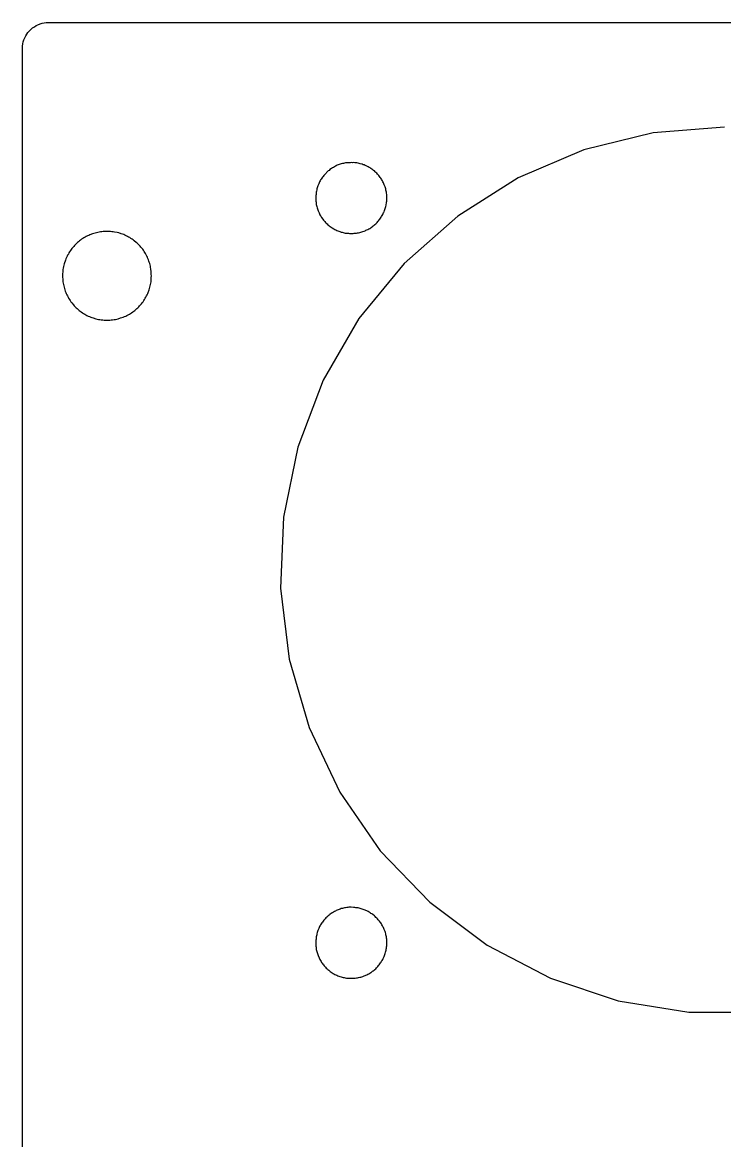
# Model space of a CAD drawing. Extents: x 14 to 160, y 773 to 1209.
# Drawn here: x 14 to 53.5, y 1145.8 to 1208.7 of the extents above; entities that cross this region are included whole.
import ezdxf

# ---------------------------------------------------------------- set-up
doc = ezdxf.new("R2010")
doc.units = 0

msp = doc.modelspace()

# ---------------------------------------------------------------- linework, layer by layer
at = {"layer": 'Bottom'}
for p, q in [((14.49802, 1208.265322), (14.586883, 1208.338258)), ((14.586883, 1208.338258), (14.68526, 1208.411113)), ((14.68526, 1208.411113), (14.783637, 1208.474475)), ((14.783637, 1208.474475), (14.888367, 1208.525181)), ((14.888367, 1208.525181), (15.002619, 1208.572723)), ((15.002619, 1208.572723), (15.116862, 1208.604445)), ((15.116862, 1208.604445), (15.231114, 1208.629758)), ((15.231114, 1208.629758), (15.351703, 1208.645578)), ((15.351703, 1208.645578), (15.4723, 1208.65507)), ((15.4723, 1208.65507), (158.38, 1208.65)), ((14.060089, 1207.558607), (14.101361, 1207.672692)), ((14.101361, 1207.672692), (14.148969, 1207.786785)), ((14.148969, 1207.786785), (14.199746, 1207.89137)), ((14.199746, 1207.89137), (14.263196, 1207.98961)), ((14.263196, 1207.98961), (14.326647, 1208.084686)), ((14.326647, 1208.084686), (14.409165, 1208.17659)), ((14.409165, 1208.17659), (14.49802, 1208.265322)), ((14.0124, 1207.21), (14.018899, 1207.324093)), ((14.012498, 963.051864), (14.0124, 1207.21)), ((14.018899, 1207.324093), (14.034742, 1207.444514)), ((14.034742, 1207.444514), (14.060089, 1207.558607)), ((53.4722, 1202.76), (49.46401, 1202.44309)), ((49.46401, 1202.44309), (45.5669, 1201.479672)), ((45.5669, 1201.479672), (41.86972, 1199.904612)), ((32.120736, 1200.734687), (32.054117, 1200.725195)), ((32.17785, 1200.750508), (32.120736, 1200.734687)), ((32.2413, 1200.76), (32.17785, 1200.750508)), ((32.307886, 1200.75351), (32.2413, 1200.76)), ((32.365, 1200.76), (32.307886, 1200.75351)), ((32.428481, 1200.760508), (32.365, 1200.76)), ((32.4951, 1200.77), (32.428481, 1200.760508)), ((32.5585, 1200.76), (32.49505, 1200.769492)), ((32.625049, 1200.76649), (32.5585, 1200.76)), ((32.6885, 1200.76), (32.625049, 1200.76649)), ((32.755156, 1200.75784), (32.6885, 1200.76)), ((32.809101, 1200.748348), (32.755156, 1200.75784)), ((32.87572, 1200.732528), (32.809101, 1200.748348)), ((32.932834, 1200.723035), (32.87572, 1200.732528)), ((31.194179, 1200.297478), (30.981551, 1200.085145)), ((31.241788, 1200.3292), (31.194179, 1200.297478)), ((31.292564, 1200.370414), (31.241788, 1200.3292)), ((31.387764, 1200.433777), (31.292564, 1200.370414)), ((31.438541, 1200.468663), (31.387764, 1200.433777)), ((31.495655, 1200.500384), (31.438541, 1200.468663)), ((31.543263, 1200.532106), (31.495655, 1200.500384)), ((31.600377, 1200.557419), (31.543263, 1200.532106)), ((31.647985, 1200.589141), (31.600377, 1200.557419)), ((31.705098, 1200.614453), (31.647985, 1200.589141)), ((31.762212, 1200.636602), (31.705098, 1200.614453)), ((31.819326, 1200.652422), (31.762212, 1200.636602)), ((31.876439, 1200.677734), (31.819326, 1200.652422)), ((31.933553, 1200.693555), (31.876439, 1200.677734)), ((31.997003, 1200.709375), (31.933553, 1200.693555)), ((32.054117, 1200.725195), (31.997003, 1200.709375)), ((32.996284, 1200.707215), (32.932834, 1200.723035)), ((33.110536, 1200.675493), (32.996284, 1200.707215)), ((33.16765, 1200.650181), (33.110536, 1200.675493)), ((33.224763, 1200.634361), (33.16765, 1200.650181)), ((33.281877, 1200.612212), (33.224763, 1200.634361)), ((33.338991, 1200.5869), (33.281877, 1200.612212)), ((33.396104, 1200.555178), (33.338991, 1200.5869)), ((33.443712, 1200.529865), (33.396104, 1200.555178)), ((33.500826, 1200.498143), (33.443712, 1200.529865)), ((33.548434, 1200.466422), (33.500826, 1200.498143)), ((33.599211, 1200.431536), (33.548434, 1200.466422)), ((33.656324, 1200.399814), (33.599211, 1200.431536)), ((33.697596, 1200.368092), (33.656324, 1200.399814)), ((33.745204, 1200.326878), (33.697596, 1200.368092)), ((33.792812, 1200.295156), (33.745204, 1200.326878)), ((33.843589, 1200.253942), (33.792812, 1200.295156)), ((33.881692, 1200.212728), (33.843589, 1200.253942)), ((33.922963, 1200.171514), (33.881692, 1200.212728)), ((33.964234, 1200.123972), (33.922963, 1200.171514)), ((34.005506, 1200.082758), (33.964234, 1200.123972)), ((30.667305, 1199.57492), (30.616528, 1199.460827)), ((30.689484, 1199.631954), (30.667305, 1199.57492)), ((30.714832, 1199.688988), (30.689484, 1199.631954)), ((30.746597, 1199.73653), (30.714832, 1199.688988)), ((30.771945, 1199.793565), (30.746597, 1199.73653)), ((30.803711, 1199.841107), (30.771945, 1199.793565)), ((30.835477, 1199.891813), (30.803711, 1199.841107)), ((30.876748, 1199.939355), (30.835477, 1199.891813)), ((30.908514, 1199.990061), (30.876748, 1199.939355)), ((30.949785, 1200.037603), (30.908514, 1199.990061)), ((30.981551, 1200.085145), (30.949785, 1200.037603)), ((34.046777, 1200.035216), (34.005506, 1200.082758)), ((34.078543, 1199.987674), (34.046777, 1200.035216)), ((34.119814, 1199.936968), (34.078543, 1199.987674)), ((34.15158, 1199.889426), (34.119814, 1199.936968)), ((34.183346, 1199.838719), (34.15158, 1199.889426)), ((34.215112, 1199.791177), (34.183346, 1199.838719)), ((34.250046, 1199.734143), (34.215112, 1199.791177)), ((34.272307, 1199.686601), (34.250046, 1199.734143)), ((34.297654, 1199.629567), (34.272307, 1199.686601)), ((34.32942, 1199.572532), (34.297654, 1199.629567)), ((34.345263, 1199.515498), (34.32942, 1199.572532)), ((34.396039, 1199.401413), (34.345263, 1199.515498)), ((41.86972, 1199.904612), (38.47403, 1197.762282)), ((30.5021, 1198.85), (30.495601, 1198.786637)), ((30.511562, 1198.982387), (30.502057, 1198.919025)), ((30.502057, 1198.919025), (30.5021, 1198.85)), ((30.521068, 1199.048914), (30.511562, 1198.982387)), ((30.527567, 1199.102784), (30.521068, 1199.048914)), ((30.537073, 1199.169311), (30.527567, 1199.102784)), ((30.552915, 1199.226345), (30.537073, 1199.169311)), ((30.559414, 1199.289707), (30.552915, 1199.226345)), ((30.584762, 1199.346742), (30.559414, 1199.289707)), ((30.616528, 1199.460827), (30.584762, 1199.346742)), ((34.427805, 1199.28732), (34.396039, 1199.401413)), ((34.443647, 1199.223958), (34.427805, 1199.28732)), ((34.453153, 1199.166923), (34.443647, 1199.223958)), ((34.468995, 1199.100397), (34.453153, 1199.166923)), ((34.475495, 1199.046527), (34.468995, 1199.100397)), ((34.485, 1198.98), (34.475495, 1199.046527)), ((34.485001, 1198.916526), (34.485, 1198.98)), ((34.4915, 1198.85), (34.485001, 1198.916526)), ((34.491488, 1198.672636), (34.4915, 1198.85)), ((30.495601, 1198.786637), (30.4956, 1198.72)), ((30.4956, 1198.72), (30.502099, 1198.662966)), ((30.502099, 1198.662966), (30.5021, 1198.6)), ((30.5021, 1198.6), (30.511605, 1198.533473)), ((30.511605, 1198.533473), (30.521111, 1198.470111)), ((30.521111, 1198.470111), (30.52761, 1198.413077)), ((30.52761, 1198.413077), (30.543453, 1198.34655)), ((30.543453, 1198.34655), (30.559295, 1198.289516)), ((30.559295, 1198.289516), (30.575137, 1198.226153)), ((30.575137, 1198.226153), (30.594148, 1198.169119)), ((34.402202, 1198.184704), (34.433968, 1198.298789)), ((34.433968, 1198.298789), (34.452979, 1198.365315)), ((34.452979, 1198.365315), (34.459478, 1198.419186)), ((34.459478, 1198.419186), (34.468984, 1198.485712)), ((34.468984, 1198.485712), (34.475483, 1198.549075)), ((34.475483, 1198.549075), (34.484988, 1198.606109)), ((34.484988, 1198.606109), (34.491488, 1198.672636)), ((30.594148, 1198.169119), (30.60999, 1198.112085)), ((30.60999, 1198.112085), (30.632251, 1198.055051)), ((30.632251, 1198.055051), (30.683027, 1197.940966)), ((30.683027, 1197.940966), (30.705207, 1197.883931)), ((30.705207, 1197.883931), (30.730554, 1197.836389)), ((30.730554, 1197.836389), (30.76232, 1197.779355)), ((30.76232, 1197.779355), (30.797255, 1197.731813)), ((30.797255, 1197.731813), (30.829021, 1197.681107)), ((30.829021, 1197.681107), (30.892471, 1197.586039)), ((30.892471, 1197.586039), (30.933742, 1197.535332)), ((34.069026, 1197.544589), (34.10396, 1197.592131)), ((34.10396, 1197.592131), (34.135726, 1197.642837)), ((34.135726, 1197.642837), (34.176997, 1197.69038)), ((34.176997, 1197.69038), (34.199177, 1197.737922)), ((34.199177, 1197.737922), (34.230942, 1197.794956)), ((34.230942, 1197.794956), (34.265877, 1197.845662)), ((34.265877, 1197.845662), (34.288137, 1197.902696)), ((34.288137, 1197.902696), (34.313485, 1197.959731)), ((34.313485, 1197.959731), (34.338833, 1198.007273)), ((34.338833, 1198.007273), (34.361012, 1198.064307)), ((34.361012, 1198.064307), (34.38636, 1198.121341)), ((34.38636, 1198.121341), (34.402202, 1198.184704)), ((38.47403, 1197.762282), (35.45916, 1195.100212)), ((30.933742, 1197.535332), (30.965508, 1197.48779)), ((30.965508, 1197.48779), (31.00678, 1197.446576)), ((31.00678, 1197.446576), (31.048051, 1197.399034)), ((31.048051, 1197.399034), (31.089322, 1197.35782)), ((31.089322, 1197.35782), (31.13693, 1197.316606)), ((31.13693, 1197.316606), (31.178202, 1197.275392)), ((31.178202, 1197.275392), (31.22581, 1197.237342)), ((31.22581, 1197.237342), (31.276587, 1197.196128)), ((31.276587, 1197.196128), (31.314689, 1197.164406)), ((31.314689, 1197.164406), (31.371803, 1197.12952)), ((31.371803, 1197.12952), (31.42258, 1197.097799)), ((31.42258, 1197.097799), (31.517788, 1197.034436)), ((31.517788, 1197.034436), (31.574902, 1196.99955)), ((31.574902, 1196.99955), (31.632015, 1196.977402)), ((31.632015, 1196.977402), (31.682792, 1196.952089)), ((33.266023, 1196.936034), (33.313631, 1196.961346)), ((33.313631, 1196.961346), (33.370745, 1196.983495)), ((33.370745, 1196.983495), (33.427858, 1197.008807)), ((33.427858, 1197.008807), (33.475467, 1197.040529)), ((33.475467, 1197.040529), (33.53258, 1197.065842)), ((33.53258, 1197.065842), (33.583357, 1197.097563)), ((33.583357, 1197.097563), (33.630965, 1197.138777)), ((33.630965, 1197.138777), (33.678573, 1197.170499)), ((33.678573, 1197.170499), (33.72935, 1197.202221)), ((33.72935, 1197.202221), (33.776958, 1197.243435)), ((33.776958, 1197.243435), (33.818229, 1197.284649)), ((33.818229, 1197.284649), (33.865838, 1197.325863)), ((33.865838, 1197.325863), (33.907109, 1197.367077)), ((33.907109, 1197.367077), (33.94838, 1197.405127)), ((33.94838, 1197.405127), (33.989652, 1197.455833)), ((33.989652, 1197.455833), (34.027754, 1197.497047)), ((34.027754, 1197.497047), (34.069026, 1197.544589)), ((17.220886, 1196.363629), (17.163772, 1196.312923)), ((17.284337, 1196.404843), (17.220886, 1196.363629)), ((17.34145, 1196.452385), (17.284337, 1196.404843)), ((17.408069, 1196.493599), (17.34145, 1196.452385)), ((17.47152, 1196.534813), (17.408069, 1196.493599)), ((17.538139, 1196.566535), (17.47152, 1196.534813)), ((17.601589, 1196.607749), (17.538139, 1196.566535)), ((17.668208, 1196.639471), (17.601589, 1196.607749)), ((17.741164, 1196.671193), (17.668208, 1196.639471)), ((17.804614, 1196.702915), (17.741164, 1196.671193)), ((17.950599, 1196.753621), (17.804614, 1196.702915)), ((18.023637, 1196.775769), (17.950599, 1196.753621)), ((18.096593, 1196.801082), (18.023637, 1196.775769)), ((18.169548, 1196.816902), (18.096593, 1196.801082)), ((18.242586, 1196.842215), (18.169548, 1196.816902)), ((18.325096, 1196.848705), (18.242586, 1196.842215)), ((18.398052, 1196.864525), (18.325096, 1196.848705)), ((18.48057, 1196.874017), (18.398052, 1196.864525)), ((18.559863, 1196.88351), (18.48057, 1196.874017)), ((18.6329, 1196.89), (18.559863, 1196.88351)), ((18.877242, 1196.895319), (18.6329, 1196.89)), ((18.959752, 1196.888829), (18.877242, 1196.895319)), ((19.039126, 1196.879337), (18.959752, 1196.888829)), ((19.112082, 1196.869844), (19.039126, 1196.879337)), ((19.194592, 1196.863354), (19.112082, 1196.869844)), ((19.340577, 1196.831632), (19.194592, 1196.863354)), ((19.423087, 1196.815812), (19.340577, 1196.831632)), ((19.569072, 1196.765106), (19.423087, 1196.815812)), ((19.642028, 1196.742876), (19.569072, 1196.765106)), ((19.705478, 1196.717564), (19.642028, 1196.742876)), ((19.778434, 1196.685842), (19.705478, 1196.717564)), ((19.845053, 1196.650956), (19.778434, 1196.685842)), ((19.91809, 1196.619234), (19.845053, 1196.650956)), ((19.981541, 1196.57802), (19.91809, 1196.619234)), ((20.04816, 1196.546298), (19.981541, 1196.57802)), ((20.11161, 1196.505084), (20.04816, 1196.546298)), ((20.178229, 1196.46387), (20.11161, 1196.505084)), ((20.235343, 1196.416328), (20.178229, 1196.46387)), ((20.298794, 1196.375114), (20.235343, 1196.416328)), ((20.413037, 1196.280038), (20.298794, 1196.375114)), ((31.682792, 1196.952089), (31.739906, 1196.926777)), ((31.739906, 1196.926777), (31.793851, 1196.904547)), ((31.793851, 1196.904547), (31.850964, 1196.888727)), ((31.850964, 1196.888727), (31.917583, 1196.863414)), ((31.917583, 1196.863414), (31.974697, 1196.847594)), ((31.974697, 1196.847594), (32.031811, 1196.838102)), ((32.031811, 1196.838102), (32.095261, 1196.822282)), ((32.095261, 1196.822282), (32.152375, 1196.806461)), ((32.152375, 1196.806461), (32.218994, 1196.796969)), ((32.218994, 1196.796969), (32.282444, 1196.790479)), ((32.282444, 1196.790479), (32.3395, 1196.79)), ((32.3395, 1196.79), (32.402951, 1196.780508)), ((32.402951, 1196.780508), (32.5997, 1196.78)), ((32.5997, 1196.78), (32.663151, 1196.789492)), ((32.663151, 1196.789492), (32.7203, 1196.79)), ((32.7203, 1196.79), (32.786919, 1196.79649)), ((32.786919, 1196.79649), (32.85037, 1196.815475)), ((32.85037, 1196.815475), (32.907483, 1196.821965)), ((32.907483, 1196.821965), (32.974102, 1196.837785)), ((32.974102, 1196.837785), (33.088345, 1196.869507)), ((33.088345, 1196.869507), (33.14229, 1196.888492)), ((33.14229, 1196.888492), (33.208909, 1196.910721)), ((33.208909, 1196.910721), (33.266023, 1196.936034)), ((16.668671, 1195.755237), (16.6274, 1195.68871)), ((16.709943, 1195.818599), (16.668671, 1195.755237)), ((16.757551, 1195.875633), (16.709943, 1195.818599)), ((16.798822, 1195.94216), (16.757551, 1195.875633)), ((16.84643, 1195.999194), (16.798822, 1195.94216)), ((16.894039, 1196.053064), (16.84643, 1195.999194)), ((16.944815, 1196.110099), (16.894039, 1196.053064)), ((17.001929, 1196.160805), (16.944815, 1196.110099)), ((17.106659, 1196.265381), (17.001929, 1196.160805)), ((17.163772, 1196.312923), (17.106659, 1196.265381)), ((20.47015, 1196.229332), (20.413037, 1196.280038)), ((20.57488, 1196.124756), (20.47015, 1196.229332)), ((20.622488, 1196.067722), (20.57488, 1196.124756)), ((20.673265, 1196.010687), (20.622488, 1196.067722)), ((20.720873, 1195.953653), (20.673265, 1196.010687)), ((20.77165, 1195.896619), (20.720873, 1195.953653)), ((20.809753, 1195.833256), (20.77165, 1195.896619)), ((20.851024, 1195.776222), (20.809753, 1195.833256)), ((20.892295, 1195.709695), (20.851024, 1195.776222)), ((20.933567, 1195.646333), (20.892295, 1195.709695)), ((16.433717, 1195.283223), (16.357593, 1195.064545)), ((16.455897, 1195.356077), (16.433717, 1195.283223)), ((16.487663, 1195.422604), (16.455897, 1195.356077)), ((16.522597, 1195.495459), (16.487663, 1195.422604)), ((16.554363, 1195.558821), (16.522597, 1195.495459)), ((16.595634, 1195.625348), (16.554363, 1195.558821)), ((16.6274, 1195.68871), (16.595634, 1195.625348)), ((20.965333, 1195.579806), (20.933567, 1195.646333)), ((21.006604, 1195.506952), (20.965333, 1195.579806)), ((21.03837, 1195.443589), (21.006604, 1195.506952)), ((21.063717, 1195.377063), (21.03837, 1195.443589)), ((21.095483, 1195.304208), (21.063717, 1195.377063)), ((21.120831, 1195.231272), (21.095483, 1195.304208)), ((21.14301, 1195.158418), (21.120831, 1195.231272)), ((21.168358, 1195.085563), (21.14301, 1195.158418)), ((21.1842, 1195.012627), (21.168358, 1195.085563)), ((35.45916, 1195.100212), (32.9235, 1191.994452)), ((16.268632, 1194.528998), (16.2686, 1194.31)), ((16.278138, 1194.611394), (16.268632, 1194.528998)), ((16.284637, 1194.684248), (16.278138, 1194.611394)), ((16.294142, 1194.763512), (16.284637, 1194.684248)), ((16.309985, 1194.836367), (16.294142, 1194.763512)), ((16.325827, 1194.918771), (16.309985, 1194.836367)), ((16.357593, 1195.064545), (16.325827, 1194.918771)), ((21.209548, 1194.939772), (21.1842, 1195.012627)), ((21.216047, 1194.860508), (21.209548, 1194.939772)), ((21.23189, 1194.787654), (21.216047, 1194.860508)), ((21.250901, 1194.622855), (21.23189, 1194.787654)), ((21.2574, 1194.55), (21.250901, 1194.622855)), ((21.2574, 1194.471659), (21.2574, 1194.55)), ((21.266905, 1194.389264), (21.2574, 1194.471659)), ((16.2686, 1194.31), (16.278105, 1194.227604)), ((16.278105, 1194.227604), (16.2782, 1194.14)), ((16.2782, 1194.14), (16.294042, 1194.067145)), ((16.294042, 1194.067145), (16.303548, 1193.987881)), ((16.303548, 1193.987881), (16.31939, 1193.915027)), ((16.31939, 1193.915027), (16.335232, 1193.832623)), ((16.335232, 1193.832623), (16.351075, 1193.759768)), ((21.17803, 1193.760727), (21.200209, 1193.833582)), ((21.200209, 1193.833582), (21.216052, 1193.915985)), ((21.216052, 1193.915985), (21.225557, 1193.98884)), ((21.225557, 1193.98884), (21.241399, 1194.068104)), ((21.241399, 1194.068104), (21.250905, 1194.140959)), ((21.250905, 1194.140959), (21.257404, 1194.223354)), ((21.2574, 1194.31), (21.266905, 1194.389264)), ((21.257404, 1194.223354), (21.2574, 1194.31)), ((16.351075, 1193.759768), (16.376422, 1193.686914)), ((16.376422, 1193.686914), (16.392265, 1193.613978)), ((16.392265, 1193.613978), (16.42403, 1193.541123)), ((16.42403, 1193.541123), (16.449378, 1193.468187)), ((16.449378, 1193.468187), (16.481144, 1193.401661)), ((16.481144, 1193.401661), (16.506492, 1193.328806)), ((16.506492, 1193.328806), (16.544595, 1193.265444)), ((16.544595, 1193.265444), (16.579529, 1193.198917)), ((16.579529, 1193.198917), (16.611295, 1193.135555)), ((20.917728, 1193.136522), (20.955831, 1193.199884)), ((20.955831, 1193.199884), (20.990766, 1193.266411)), ((20.990766, 1193.266411), (21.022532, 1193.329773)), ((21.022532, 1193.329773), (21.054297, 1193.402628)), ((21.054297, 1193.402628), (21.086063, 1193.469154)), ((21.086063, 1193.469154), (21.13684, 1193.614936)), ((21.13684, 1193.614936), (21.159019, 1193.687872)), ((21.159019, 1193.687872), (21.17803, 1193.760727)), ((16.611295, 1193.135555), (16.652566, 1193.069028)), ((16.652566, 1193.069028), (16.690669, 1193.005666)), ((16.690669, 1193.005666), (16.741446, 1192.939139)), ((16.741446, 1192.939139), (16.782717, 1192.885269)), ((16.782717, 1192.885269), (16.877925, 1192.771184)), ((16.877925, 1192.771184), (16.928702, 1192.71415)), ((16.928702, 1192.71415), (16.97631, 1192.657115)), ((16.97631, 1192.657115), (17.033424, 1192.606409)), ((17.033424, 1192.606409), (17.090537, 1192.552539)), ((20.444815, 1192.553522), (20.501928, 1192.607393)), ((20.501928, 1192.607393), (20.549537, 1192.658099)), ((20.549537, 1192.658099), (20.600313, 1192.715133)), ((20.600313, 1192.715133), (20.657427, 1192.772167)), ((20.657427, 1192.772167), (20.705035, 1192.829202)), ((20.705035, 1192.829202), (20.746306, 1192.886236)), ((20.746306, 1192.886236), (20.793915, 1192.940106)), ((20.793915, 1192.940106), (20.835186, 1193.006633)), ((20.835186, 1193.006633), (20.876457, 1193.069995)), ((20.876457, 1193.069995), (20.917728, 1193.136522)), ((17.090537, 1192.552539), (17.138146, 1192.501833)), ((17.138146, 1192.501833), (17.204765, 1192.45429)), ((17.204765, 1192.45429), (17.261878, 1192.413076)), ((17.261878, 1192.413076), (17.318992, 1192.365534)), ((17.318992, 1192.365534), (17.382442, 1192.32432)), ((17.382442, 1192.32432), (17.449061, 1192.283106)), ((17.449061, 1192.283106), (17.512512, 1192.241892)), ((17.512512, 1192.241892), (17.575962, 1192.210171)), ((17.575962, 1192.210171), (17.642581, 1192.168957)), ((17.642581, 1192.168957), (17.706032, 1192.137235)), ((17.706032, 1192.137235), (17.778988, 1192.105513)), ((17.778988, 1192.105513), (17.855112, 1192.0802)), ((17.855112, 1192.0802), (17.918563, 1192.054888)), ((17.918563, 1192.054888), (17.991518, 1192.032658)), ((17.991518, 1192.032658), (18.137503, 1191.981952)), ((18.137503, 1191.981952), (18.220014, 1191.966132)), ((18.220014, 1191.966132), (18.293051, 1191.950312)), ((18.293051, 1191.950312), (18.372344, 1191.934491)), ((18.372344, 1191.934491), (18.445381, 1191.924999)), ((18.445381, 1191.924999), (18.527891, 1191.918509)), ((19.00751, 1191.919492), (19.080547, 1191.925983)), ((19.080547, 1191.925983), (19.163057, 1191.935475)), ((19.163057, 1191.935475), (19.236013, 1191.951295)), ((19.236013, 1191.951295), (19.315387, 1191.967115)), ((19.315387, 1191.967115), (19.388343, 1191.982936)), ((19.388343, 1191.982936), (19.534328, 1192.033642)), ((19.534328, 1192.033642), (19.607284, 1192.055871)), ((19.607284, 1192.055871), (19.683409, 1192.081184)), ((19.683409, 1192.081184), (19.756365, 1192.106496)), ((19.756365, 1192.106496), (19.819815, 1192.138218)), ((19.819815, 1192.138218), (19.886434, 1192.16994)), ((19.886434, 1192.16994), (19.95939, 1192.211154)), ((19.95939, 1192.211154), (20.02284, 1192.242876)), ((20.02284, 1192.242876), (20.089459, 1192.28409)), ((20.089459, 1192.28409), (20.15291, 1192.325304)), ((20.15291, 1192.325304), (20.210023, 1192.366518)), ((20.210023, 1192.366518), (20.273474, 1192.41406)), ((20.273474, 1192.41406), (20.330588, 1192.455274)), ((20.330588, 1192.455274), (20.387701, 1192.502816)), ((20.387701, 1192.502816), (20.444815, 1192.553522)), ((32.9235, 1191.994452), (30.9083, 1188.521082)), ((18.527891, 1191.918509), (18.600847, 1191.909017)), ((18.600847, 1191.909017), (18.7627, 1191.91)), ((18.7632, 1191.91), (18.925, 1191.91)), ((18.925, 1191.91), (19.00751, 1191.919492)), ((30.9083, 1188.521082), (29.48655, 1184.765662)), ((29.48655, 1184.765662), (28.683645, 1180.829592)), ((28.683645, 1180.829592), (28.521793, 1176.823802)), ((28.521793, 1176.823802), (29.007348, 1172.840202)), ((29.007348, 1172.840202), (30.121258, 1168.986532)), ((30.121258, 1168.986532), (31.844488, 1165.357872)), ((31.844488, 1165.357872), (34.126268, 1162.058802)), ((34.126268, 1162.058802), (36.912638, 1159.168552)), ((31.495622, 1158.613813), (31.438509, 1158.578927)), ((31.54323, 1158.645535), (31.495622, 1158.613813)), ((31.600344, 1158.667683), (31.54323, 1158.645535)), ((31.647952, 1158.692996), (31.600344, 1158.667683)), ((31.705066, 1158.718308), (31.647952, 1158.692996)), ((31.762179, 1158.740457), (31.705066, 1158.718308)), ((31.819293, 1158.765769), (31.762179, 1158.740457)), ((31.876407, 1158.78159), (31.819293, 1158.765769)), ((31.93352, 1158.806902), (31.876407, 1158.78159)), ((31.996971, 1158.822722), (31.93352, 1158.806902)), ((32.054084, 1158.832215), (31.996971, 1158.822722)), ((32.120703, 1158.848035), (32.054084, 1158.832215)), ((32.177817, 1158.854525), (32.120703, 1158.848035)), ((32.241267, 1158.864017), (32.177817, 1158.854525)), ((32.307886, 1158.870508), (32.241267, 1158.864017)), ((32.365, 1158.88), (32.307886, 1158.870508)), ((32.4951, 1158.88), (32.365, 1158.88)), ((32.625285, 1158.874363), (32.4952, 1158.88)), ((32.688735, 1158.864871), (32.625285, 1158.874363)), ((32.755354, 1158.85838), (32.688735, 1158.864871)), ((32.809299, 1158.848888), (32.755354, 1158.85838)), ((32.875918, 1158.842398), (32.809299, 1158.848888)), ((32.933032, 1158.826577), (32.875918, 1158.842398)), ((32.996483, 1158.817085), (32.933032, 1158.826577)), ((33.053596, 1158.801265), (32.996483, 1158.817085)), ((33.11071, 1158.775952), (33.053596, 1158.801265)), ((33.167823, 1158.760132), (33.11071, 1158.775952)), ((33.224937, 1158.734819), (33.167823, 1158.760132)), ((33.282051, 1158.712671), (33.224937, 1158.734819)), ((33.396294, 1158.661965), (33.282051, 1158.712671)), ((33.443902, 1158.639816), (33.396294, 1158.661965)), ((33.501015, 1158.608095), (33.443902, 1158.639816)), ((33.548624, 1158.573209), (33.501015, 1158.608095)), ((36.912638, 1159.168552), (40.121078, 1156.750512)), ((30.835411, 1158.005201), (30.803646, 1157.954495)), ((30.876683, 1158.052743), (30.835411, 1158.005201)), ((30.908449, 1158.100285), (30.876683, 1158.052743)), ((30.94972, 1158.150991), (30.908449, 1158.100285)), ((30.981486, 1158.189041), (30.94972, 1158.150991)), ((31.022757, 1158.239747), (30.981486, 1158.189041)), ((31.064028, 1158.280961), (31.022757, 1158.239747)), ((31.111637, 1158.319011), (31.064028, 1158.280961)), ((31.194147, 1158.401415), (31.111637, 1158.319011)), ((31.241755, 1158.442629), (31.194147, 1158.401415)), ((31.292532, 1158.483843), (31.241755, 1158.442629)), ((31.387732, 1158.547205), (31.292532, 1158.483843)), ((31.438509, 1158.578927), (31.387732, 1158.547205)), ((33.5994, 1158.541487), (33.548624, 1158.573209)), ((33.656514, 1158.509765), (33.5994, 1158.541487)), ((33.697785, 1158.478043), (33.656514, 1158.509765)), ((33.792993, 1158.395648), (33.697785, 1158.478043)), ((33.84377, 1158.354434), (33.792993, 1158.395648)), ((33.881873, 1158.31322), (33.84377, 1158.354434)), ((33.923144, 1158.27517), (33.881873, 1158.31322)), ((33.964416, 1158.233956), (33.923144, 1158.27517)), ((34.005687, 1158.18325), (33.964416, 1158.233956)), ((34.046958, 1158.1452), (34.005687, 1158.18325)), ((34.078724, 1158.094493), (34.046958, 1158.1452)), ((34.119995, 1158.046951), (34.078724, 1158.094493)), ((34.151761, 1157.999409), (34.119995, 1158.046951)), ((34.183527, 1157.948703), (34.151761, 1157.999409)), ((30.552849, 1157.339733), (30.537007, 1157.273206)), ((30.559349, 1157.396767), (30.552849, 1157.339733)), ((30.584696, 1157.460129), (30.559349, 1157.396767)), ((30.616462, 1157.574214), (30.584696, 1157.460129)), ((30.667239, 1157.688307), (30.616462, 1157.574214)), ((30.689418, 1157.745342), (30.667239, 1157.688307)), ((30.714766, 1157.792884), (30.689418, 1157.745342)), ((30.746532, 1157.849918), (30.714766, 1157.792884)), ((30.77188, 1157.89746), (30.746532, 1157.849918)), ((30.803646, 1157.954495), (30.77188, 1157.89746)), ((34.215293, 1157.891669), (34.183527, 1157.948703)), ((34.250227, 1157.844127), (34.215293, 1157.891669)), ((34.272488, 1157.787092), (34.250227, 1157.844127)), ((34.297836, 1157.73955), (34.272488, 1157.787092)), ((34.329602, 1157.682516), (34.297836, 1157.73955)), ((34.345444, 1157.625482), (34.329602, 1157.682516)), ((34.396221, 1157.511389), (34.345444, 1157.625482)), ((34.412063, 1157.454354), (34.396221, 1157.511389)), ((34.427905, 1157.390992), (34.412063, 1157.454354)), ((34.443747, 1157.333958), (34.427905, 1157.390992)), ((34.453253, 1157.267431), (34.443747, 1157.333958)), ((30.495501, 1156.893474), (30.4955, 1156.83)), ((30.4955, 1156.83), (30.501999, 1156.763473)), ((30.502, 1156.96), (30.495501, 1156.893474)), ((30.511497, 1157.095775), (30.501991, 1157.029249)), ((30.501991, 1157.029249), (30.502, 1156.96)), ((30.501999, 1156.763473), (30.502, 1156.7)), ((30.521002, 1157.152809), (30.511497, 1157.095775)), ((30.527502, 1157.216172), (30.521002, 1157.152809)), ((30.537007, 1157.273206), (30.527502, 1157.216172)), ((34.469095, 1157.210397), (34.453253, 1157.267431)), ((34.475595, 1157.147034), (34.469095, 1157.210397)), ((34.4851, 1157.09), (34.475595, 1157.147034)), ((34.475648, 1156.652133), (34.485154, 1156.715496)), ((34.485101, 1157.023363), (34.4851, 1157.09)), ((34.4916, 1156.96), (34.485101, 1157.023363)), ((34.485154, 1156.715496), (34.491653, 1156.782022)), ((34.491653, 1156.782022), (34.4916, 1156.96)), ((40.121078, 1156.750512), (43.681798, 1154.893392)), ((30.502, 1156.7), (30.5116, 1156.64)), ((30.5116, 1156.64), (30.521105, 1156.576638)), ((30.521105, 1156.576638), (30.527605, 1156.510111)), ((30.527605, 1156.510111), (30.543447, 1156.453077)), ((30.543447, 1156.453077), (30.559289, 1156.389714)), ((30.559289, 1156.389714), (30.575132, 1156.33268)), ((30.575132, 1156.33268), (30.594143, 1156.275646)), ((30.594143, 1156.275646), (30.609985, 1156.218611)), ((30.609985, 1156.218611), (30.632245, 1156.161577)), ((30.632245, 1156.161577), (30.683022, 1156.047484)), ((34.288303, 1156.002591), (34.339079, 1156.116676)), ((34.339079, 1156.116676), (34.361259, 1156.17371)), ((34.361259, 1156.17371), (34.386606, 1156.227581)), ((34.386606, 1156.227581), (34.402449, 1156.284615)), ((34.402449, 1156.284615), (34.418291, 1156.351141)), ((34.418291, 1156.351141), (34.434133, 1156.408176)), ((34.434133, 1156.408176), (34.453144, 1156.46521)), ((34.453144, 1156.46521), (34.459643, 1156.528572)), ((34.459643, 1156.528572), (34.469149, 1156.585607)), ((34.469149, 1156.585607), (34.475648, 1156.652133)), ((30.683022, 1156.047484), (30.705201, 1155.99045)), ((30.705201, 1155.99045), (30.730549, 1155.942908)), ((30.730549, 1155.942908), (30.762315, 1155.885873)), ((30.762315, 1155.885873), (30.797249, 1155.838331)), ((30.797249, 1155.838331), (30.829015, 1155.781297)), ((30.829015, 1155.781297), (30.860781, 1155.730591)), ((30.860781, 1155.730591), (30.892547, 1155.683049)), ((30.892547, 1155.683049), (30.933818, 1155.635507)), ((30.933818, 1155.635507), (30.965584, 1155.594293)), ((30.965584, 1155.594293), (31.006856, 1155.543586)), ((31.006856, 1155.543586), (31.048127, 1155.505536)), ((31.048127, 1155.505536), (31.089398, 1155.464322)), ((31.089398, 1155.464322), (31.137006, 1155.413616)), ((33.866035, 1155.425782), (33.907307, 1155.473324)), ((33.907307, 1155.473324), (33.989817, 1155.555728)), ((33.989817, 1155.555728), (34.02792, 1155.60327)), ((34.02792, 1155.60327), (34.069191, 1155.653976)), ((34.069191, 1155.653976), (34.104125, 1155.692026)), ((34.104125, 1155.692026), (34.135891, 1155.74906)), ((34.135891, 1155.74906), (34.177163, 1155.799766)), ((34.177163, 1155.799766), (34.199342, 1155.847308)), ((34.199342, 1155.847308), (34.231108, 1155.89485)), ((34.231108, 1155.89485), (34.266042, 1155.951885)), ((34.266042, 1155.951885), (34.288303, 1156.002591)), ((31.137006, 1155.413616), (31.178278, 1155.375566)), ((31.178278, 1155.375566), (31.225886, 1155.34068)), ((31.225886, 1155.34068), (31.276663, 1155.302631)), ((31.276663, 1155.302631), (31.314765, 1155.267745)), ((31.314765, 1155.267745), (31.371879, 1155.229695)), ((31.371879, 1155.229695), (31.422656, 1155.194809)), ((31.422656, 1155.194809), (31.470264, 1155.163087)), ((31.470264, 1155.163087), (31.517872, 1155.137774)), ((31.517872, 1155.137774), (31.574986, 1155.106053)), ((31.574986, 1155.106053), (31.632099, 1155.08074)), ((31.632099, 1155.08074), (31.682876, 1155.058592)), ((31.682876, 1155.058592), (31.73999, 1155.033279)), ((31.73999, 1155.033279), (31.793935, 1155.007967)), ((31.793935, 1155.007967), (31.851048, 1154.985818)), ((31.851048, 1154.985818), (31.917667, 1154.969998)), ((31.917667, 1154.969998), (31.974781, 1154.954178)), ((31.974781, 1154.954178), (32.031895, 1154.935193)), ((32.031895, 1154.935193), (32.095345, 1154.928703)), ((32.095345, 1154.928703), (32.152459, 1154.912883)), ((32.152459, 1154.912883), (32.219078, 1154.90339)), ((32.219078, 1154.90339), (32.282528, 1154.8969)), ((32.282528, 1154.8969), (32.339642, 1154.887408)), ((32.339642, 1154.887408), (32.6634, 1154.89)), ((32.6634, 1154.89), (32.720514, 1154.899492)), ((32.720514, 1154.899492), (32.787133, 1154.905983)), ((32.787133, 1154.905983), (32.850583, 1154.915475)), ((32.850583, 1154.915475), (32.907697, 1154.931295)), ((32.907697, 1154.931295), (32.974316, 1154.947115)), ((32.974316, 1154.947115), (33.031429, 1154.956608)), ((33.031429, 1154.956608), (33.088543, 1154.978837)), ((33.088543, 1154.978837), (33.142488, 1154.994657)), ((33.142488, 1154.994657), (33.209107, 1155.01997)), ((33.209107, 1155.01997), (33.266221, 1155.03579)), ((33.266221, 1155.03579), (33.313829, 1155.061103)), ((33.313829, 1155.061103), (33.370943, 1155.083251)), ((33.370943, 1155.083251), (33.428056, 1155.118137)), ((33.428056, 1155.118137), (33.475664, 1155.140367)), ((33.475664, 1155.140367), (33.532778, 1155.175253)), ((33.532778, 1155.175253), (33.583555, 1155.206974)), ((33.583555, 1155.206974), (33.631163, 1155.238696)), ((33.631163, 1155.238696), (33.678771, 1155.27991)), ((33.678771, 1155.27991), (33.729548, 1155.311632)), ((33.729548, 1155.311632), (33.777156, 1155.352846)), ((33.777156, 1155.352846), (33.818427, 1155.384568)), ((33.818427, 1155.384568), (33.866035, 1155.425782)), ((43.681798, 1154.893392), (47.490048, 1153.619402)), ((47.490048, 1153.619402), (51.463318, 1152.979238)), ((51.463318, 1152.979238), (55.4779, 1152.98))]:
    msp.add_line(p, q, dxfattribs=at)

doc.saveas('drawing.dxf')
